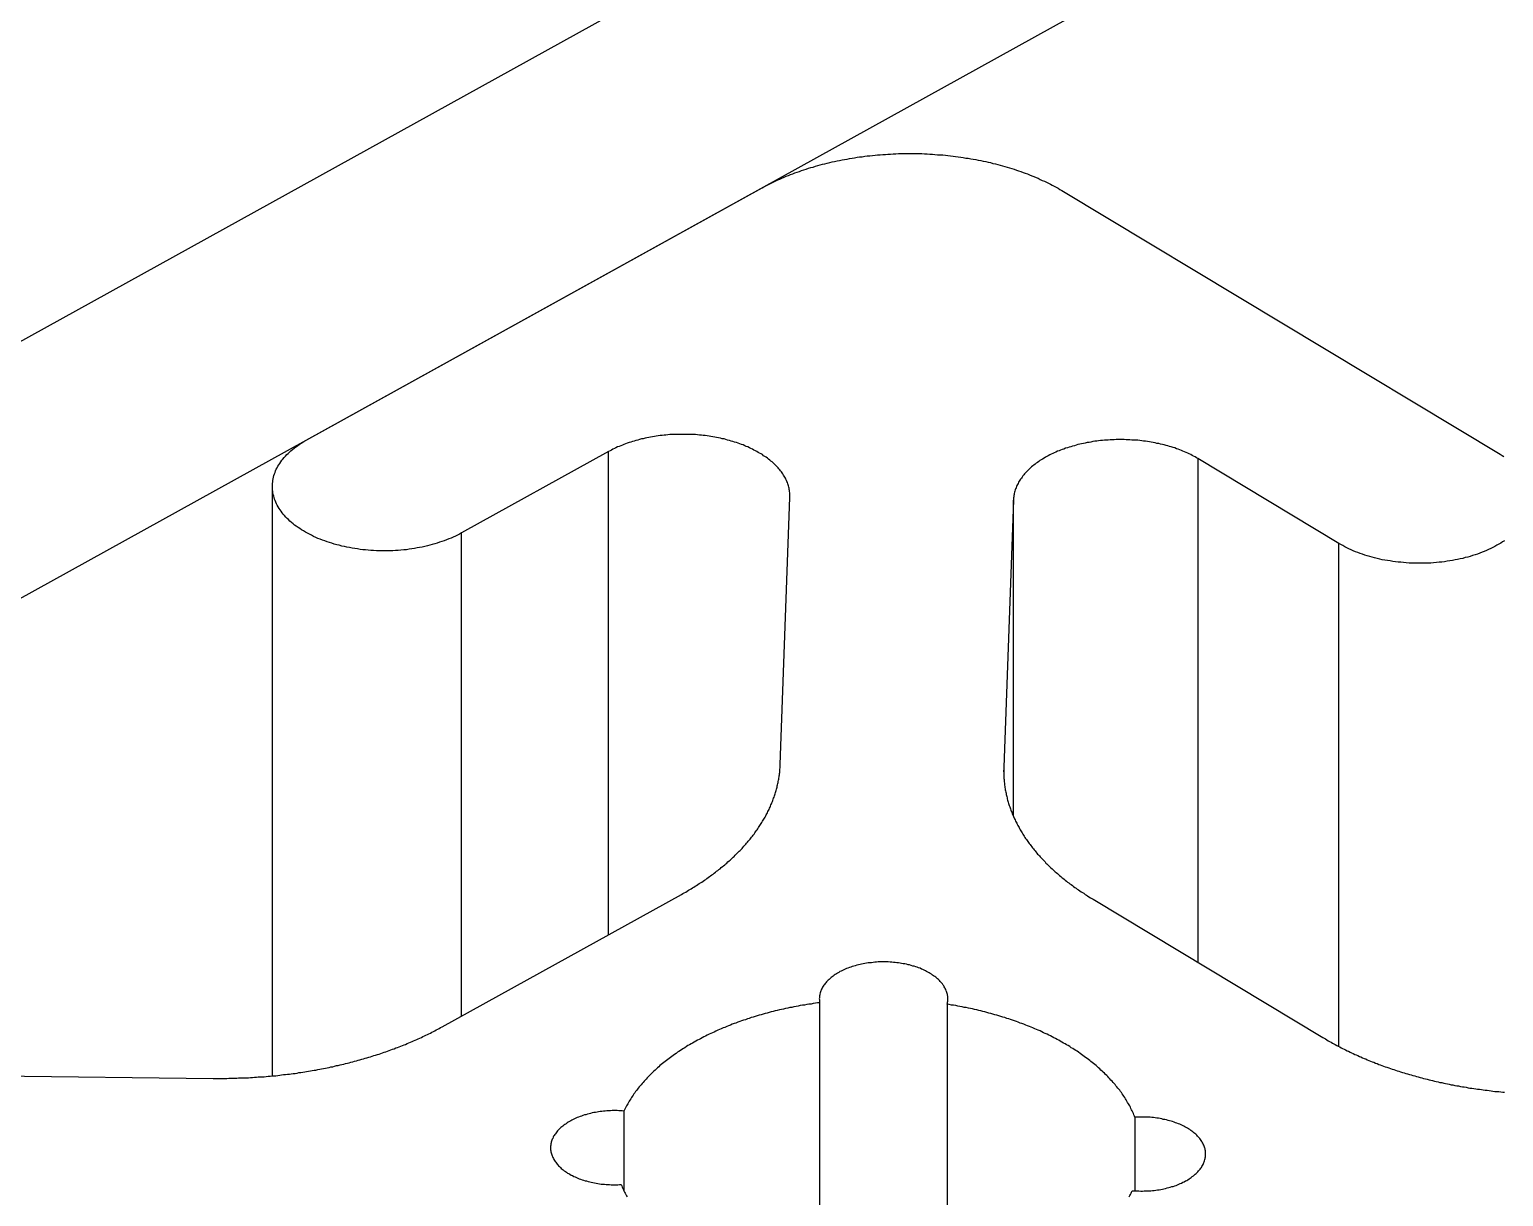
# Model space of a CAD drawing. Extents: x 2.5 to 24.6, y 0.9 to 36.2.
# Drawn here: x 7.2 to 7.774, y 26.116 to 26.57 of the extents above; entities that cross this region are included whole.
import ezdxf

# ---------------------------------------------------------------- set-up
doc = ezdxf.new("R2010")
doc.units = 0
doc.layers.get('0').update_dxf_attribs({"linetype": 'CONTINUOUS'})
doc.layers.add('RAILS', color=254, linetype='CONTINUOUS')

# ---------------------------------------------------------------- blocks, each defined once
blk = doc.blocks.new('A$C41153C96')
at = {"color": 0, "linetype": 'CONTINUOUS', "extrusion": (1e-16, 0.816497, 0.57735)}
for p, q in [((-0.08653, 19.648), (4.54983, 22.21547)), ((4.63636, 22.16339), (0, 19.59592)), ((0.48468, 19.86429), (0.66186, 19.9624)), ((0.77921, 19.96099), (0.94915, 19.8587)), ((0.60213, 19.85972), (0.5449, 19.82804)), ((0.60213, 19.6716), (0.60213, 19.85972)), ((0.88636, 19.82393), (0.83147, 19.85696)), ((0.83147, 19.85696), (0.83147, 19.66083)), ((0.47129, 19.61661), (0.47129, 19.84616)), ((0.66894, 19.73789), (0.6727, 19.84184)), ((0.75967, 19.8408), (0.75592, 19.73684)), ((0.75967, 19.71772), (0.75967, 19.8408)), ((0.5449, 19.63991), (0.5449, 19.82804)), ((0.88636, 19.62805), (0.88636, 19.82393)), ((0.75592, 19.73684), (0.75592, 19.73383)), ((0.53733, 19.63571), (0.6305, 19.68731)), ((0.79068, 19.68538), (0.88005, 19.63159)), ((0.68428, 19.64512), (0.68428, 19.52007)), ((0.7339, 19.64452), (0.7339, 19.5303)), ((0.26814, 19.61781), (0.4482, 19.61565)), ((0.60811, 19.60293), (0.60811, 19.57189)), ((0.80696, 19.60054), (0.80696, 19.57182))]:
    blk.add_line(p, q, dxfattribs=at)
at = {"color": 0, "linetype": 'CONTINUOUS'}
for points in [[(0.66185, 19.9624, 0), (0.6626, 19.9628, 0), (0.66334, 19.9632, 0), (0.6641, 19.9636, 0), (0.66486, 19.964, 0), (0.66564, 19.9644, 0), (0.66642, 19.9647, 0), (0.66721, 19.9651, 0), (0.668, 19.9655, 0), (0.66881, 19.9658, 0), (0.66962, 19.9662, 0), (0.67044, 19.9665, 0), (0.67127, 19.9669, 0), (0.6721, 19.9672, 0), (0.67294, 19.9676, 0), (0.67379, 19.9679, 0), (0.67465, 19.9682, 0), (0.67551, 19.9685, 0), (0.67637, 19.9688, 0), (0.67725, 19.9691, 0), (0.67813, 19.9694, 0), (0.67902, 19.9697, 0), (0.67991, 19.97, 0), (0.68081, 19.9703, 0), (0.68172, 19.9705, 0), (0.68263, 19.9708, 0), (0.68354, 19.9711, 0), (0.68447, 19.9713, 0), (0.68539, 19.9716, 0), (0.68633, 19.9718, 0), (0.68726, 19.972, 0), (0.6882, 19.9722, 0), (0.68915, 19.9725, 0), (0.6901, 19.9727, 0), (0.69106, 19.9729, 0), (0.69202, 19.9731, 0), (0.69298, 19.9733, 0), (0.69395, 19.9734, 0), (0.69492, 19.9736, 0), (0.6959, 19.9738, 0), (0.69688, 19.974, 0), (0.69786, 19.9741, 0), (0.69884, 19.9743, 0), (0.69983, 19.9744, 0), (0.70082, 19.9745, 0), (0.70182, 19.9747, 0), (0.70281, 19.9748, 0), (0.70381, 19.9749, 0), (0.70482, 19.975, 0), (0.70582, 19.9751, 0), (0.70683, 19.9752, 0), (0.70783, 19.9753, 0), (0.70884, 19.9754, 0), (0.70986, 19.9754, 0), (0.71087, 19.9755, 0), (0.71188, 19.9755, 0), (0.7129, 19.9756, 0), (0.71391, 19.9756, 0), (0.71493, 19.9757, 0), (0.71595, 19.9757, 0), (0.71696, 19.9757, 0), (0.71798, 19.9757, 0), (0.719, 19.9757, 0), (0.72002, 19.9757, 0), (0.72104, 19.9757, 0), (0.72206, 19.9757, 0), (0.72308, 19.9757, 0), (0.72409, 19.9757, 0), (0.72511, 19.9756, 0), (0.72612, 19.9756, 0), (0.72714, 19.9755, 0), (0.72815, 19.9755, 0), (0.72916, 19.9754, 0), (0.73018, 19.9753, 0), (0.73118, 19.9752, 0), (0.73219, 19.9752, 0), (0.7332, 19.9751, 0), (0.7342, 19.975, 0), (0.7352, 19.9749, 0), (0.7362, 19.9747, 0), (0.7372, 19.9746, 0), (0.73819, 19.9745, 0), (0.73918, 19.9743, 0), (0.74017, 19.9742, 0), (0.74115, 19.974, 0), (0.74213, 19.9739, 0), (0.74311, 19.9737, 0), (0.74408, 19.9736, 0), (0.74505, 19.9734, 0), (0.74602, 19.9732, 0), (0.74698, 19.973, 0), (0.74794, 19.9728, 0), (0.74889, 19.9726, 0), (0.74984, 19.9724, 0), (0.75079, 19.9722, 0), (0.75173, 19.9719, 0), (0.75266, 19.9717, 0), (0.75359, 19.9715, 0), (0.75452, 19.9712, 0), (0.75544, 19.971, 0), (0.75635, 19.9707, 0), (0.75726, 19.9704, 0), (0.75816, 19.9702, 0), (0.75906, 19.9699, 0), (0.75995, 19.9696, 0), (0.76084, 19.9693, 0), (0.76172, 19.969, 0), (0.76259, 19.9687, 0), (0.76345, 19.9684, 0), (0.76431, 19.9681, 0), (0.76517, 19.9678, 0), (0.76601, 19.9674, 0), (0.76685, 19.9671, 0), (0.76768, 19.9668, 0), (0.7685, 19.9664, 0), (0.76932, 19.9661, 0), (0.77013, 19.9657, 0), (0.77093, 19.9653, 0), (0.77173, 19.965, 0), (0.77251, 19.9646, 0), (0.77329, 19.9642, 0), (0.77406, 19.9638, 0), (0.77482, 19.9634, 0), (0.77557, 19.963, 0), (0.77632, 19.9626, 0), (0.77705, 19.9622, 0), (0.77778, 19.9618, 0), (0.7785, 19.9614, 0), (0.77921, 19.961, 0)], [(0.5449, 19.828, 0), (0.54412, 19.8276, 0), (0.54333, 19.8272, 0), (0.54251, 19.8268, 0), (0.54168, 19.8264, 0), (0.54083, 19.826, 0), (0.53997, 19.8257, 0), (0.53909, 19.8253, 0), (0.5382, 19.825, 0), (0.53729, 19.8247, 0), (0.53637, 19.8244, 0), (0.53544, 19.8241, 0), (0.53449, 19.8238, 0), (0.53353, 19.8235, 0), (0.53257, 19.8232, 0), (0.53159, 19.823, 0), (0.5306, 19.8228, 0), (0.5296, 19.8225, 0), (0.52859, 19.8223, 0), (0.52757, 19.8222, 0), (0.52655, 19.822, 0), (0.52552, 19.8218, 0), (0.52448, 19.8217, 0), (0.52344, 19.8215, 0), (0.52239, 19.8214, 0), (0.52133, 19.8213, 0), (0.52028, 19.8212, 0), (0.51921, 19.8212, 0), (0.51815, 19.8211, 0), (0.51709, 19.8211, 0), (0.51602, 19.8211, 0), (0.51495, 19.821, 0), (0.51389, 19.8211, 0), (0.51282, 19.8211, 0), (0.51175, 19.8211, 0), (0.51069, 19.8212, 0), (0.50963, 19.8212, 0), (0.50857, 19.8213, 0), (0.50751, 19.8214, 0), (0.50646, 19.8215, 0), (0.50542, 19.8216, 0), (0.50438, 19.8218, 0), (0.50334, 19.8219, 0), (0.50232, 19.8221, 0), (0.5013, 19.8223, 0), (0.50029, 19.8225, 0), (0.49929, 19.8227, 0), (0.49829, 19.8229, 0), (0.49731, 19.8232, 0), (0.49634, 19.8234, 0), (0.49538, 19.8237, 0), (0.49443, 19.824, 0), (0.49349, 19.8243, 0), (0.49257, 19.8246, 0), (0.49166, 19.8249, 0), (0.49076, 19.8252, 0), (0.48988, 19.8256, 0), (0.48901, 19.8259, 0), (0.48816, 19.8263, 0), (0.48732, 19.8267, 0), (0.4865, 19.8271, 0), (0.4857, 19.8275, 0), (0.48491, 19.8279, 0), (0.48415, 19.8283, 0), (0.4834, 19.8288, 0), (0.48267, 19.8292, 0), (0.48196, 19.8297, 0), (0.48127, 19.8302, 0), (0.4806, 19.8306, 0), (0.47995, 19.8311, 0), (0.47932, 19.8316, 0), (0.47871, 19.8321, 0), (0.47813, 19.8326, 0), (0.47756, 19.8332, 0), (0.47702, 19.8337, 0), (0.4765, 19.8342, 0), (0.47601, 19.8348, 0), (0.47554, 19.8353, 0), (0.47509, 19.8359, 0), (0.47466, 19.8365, 0), (0.47426, 19.837, 0), (0.47389, 19.8376, 0), (0.47354, 19.8382, 0), (0.47321, 19.8388, 0), (0.47291, 19.8394, 0), (0.47263, 19.84, 0), (0.47238, 19.8406, 0), (0.47216, 19.8412, 0), (0.47196, 19.8418, 0), (0.47179, 19.8424, 0), (0.47164, 19.843, 0), (0.47152, 19.8436, 0), (0.47142, 19.8442, 0), (0.47135, 19.8448, 0), (0.47131, 19.8455, 0), (0.47129, 19.8461, 0), (0.4713, 19.8467, 0), (0.47134, 19.8473, 0), (0.4714, 19.8479, 0), (0.47148, 19.8485, 0), (0.4716, 19.8491, 0), (0.47174, 19.8498, 0), (0.47191, 19.8504, 0), (0.4721, 19.851, 0), (0.47231, 19.8516, 0), (0.47256, 19.8522, 0), (0.47282, 19.8528, 0), (0.47312, 19.8534, 0), (0.47344, 19.854, 0), (0.47378, 19.8545, 0), (0.47415, 19.8551, 0), (0.47454, 19.8557, 0), (0.47496, 19.8563, 0), (0.4754, 19.8568, 0), (0.47586, 19.8574, 0), (0.47635, 19.8579, 0), (0.47686, 19.8585, 0), (0.4774, 19.859, 0), (0.47795, 19.8595, 0), (0.47853, 19.86, 0), (0.47913, 19.8605, 0), (0.47976, 19.861, 0), (0.4804, 19.8615, 0), (0.48106, 19.862, 0), (0.48175, 19.8625, 0), (0.48245, 19.863, 0), (0.48318, 19.8634, 0), (0.48392, 19.8639, 0), (0.48468, 19.8643, 0)], [(0.6727, 19.8418, 0), (0.67271, 19.8423, 0), (0.6727, 19.8427, 0), (0.67268, 19.8432, 0), (0.67265, 19.8436, 0), (0.6726, 19.8441, 0), (0.67254, 19.8445, 0), (0.67246, 19.8449, 0), (0.67237, 19.8454, 0), (0.67227, 19.8458, 0), (0.67215, 19.8463, 0), (0.67202, 19.8467, 0), (0.67188, 19.8471, 0), (0.67172, 19.8476, 0), (0.67154, 19.848, 0), (0.67136, 19.8484, 0), (0.67115, 19.8489, 0), (0.67094, 19.8493, 0), (0.67071, 19.8497, 0), (0.67047, 19.8501, 0), (0.67022, 19.8505, 0), (0.66995, 19.851, 0), (0.66967, 19.8514, 0), (0.66937, 19.8518, 0), (0.66907, 19.8522, 0), (0.66875, 19.8526, 0), (0.66841, 19.853, 0), (0.66807, 19.8534, 0), (0.66771, 19.8538, 0), (0.66734, 19.8542, 0), (0.66696, 19.8545, 0), (0.66656, 19.8549, 0), (0.66615, 19.8553, 0), (0.66573, 19.8557, 0), (0.6653, 19.856, 0), (0.66486, 19.8564, 0), (0.66441, 19.8568, 0), (0.66394, 19.8571, 0), (0.66346, 19.8575, 0), (0.66298, 19.8578, 0), (0.66248, 19.8581, 0), (0.66197, 19.8585, 0), (0.66145, 19.8588, 0), (0.66092, 19.8591, 0), (0.66038, 19.8594, 0), (0.65983, 19.8597, 0), (0.65927, 19.86, 0), (0.6587, 19.8603, 0), (0.65812, 19.8606, 0), (0.65754, 19.8609, 0), (0.65694, 19.8612, 0), (0.65633, 19.8615, 0), (0.65572, 19.8617, 0), (0.6551, 19.862, 0), (0.65447, 19.8623, 0), (0.65383, 19.8625, 0), (0.65318, 19.8627, 0), (0.65253, 19.863, 0), (0.65187, 19.8632, 0), (0.6512, 19.8634, 0), (0.65052, 19.8636, 0), (0.64984, 19.8638, 0), (0.64915, 19.864, 0), (0.64846, 19.8642, 0), (0.64776, 19.8644, 0), (0.64705, 19.8646, 0), (0.64634, 19.8647, 0), (0.64563, 19.8649, 0), (0.6449, 19.865, 0), (0.64418, 19.8652, 0), (0.64345, 19.8653, 0), (0.64271, 19.8655, 0), (0.64197, 19.8656, 0), (0.64123, 19.8657, 0), (0.64048, 19.8658, 0), (0.63974, 19.8659, 0), (0.63898, 19.866, 0), (0.63823, 19.8661, 0), (0.63747, 19.8661, 0), (0.63671, 19.8662, 0), (0.63595, 19.8663, 0), (0.63519, 19.8663, 0), (0.63442, 19.8663, 0), (0.63366, 19.8664, 0), (0.63289, 19.8664, 0), (0.63212, 19.8664, 0), (0.63135, 19.8664, 0), (0.63059, 19.8664, 0), (0.62982, 19.8664, 0), (0.62905, 19.8664, 0), (0.62829, 19.8664, 0), (0.62752, 19.8663, 0), (0.62676, 19.8663, 0), (0.62599, 19.8663, 0), (0.62523, 19.8662, 0), (0.62447, 19.8661, 0), (0.62372, 19.8661, 0), (0.62296, 19.866, 0), (0.62221, 19.8659, 0), (0.62146, 19.8658, 0), (0.62071, 19.8657, 0), (0.61997, 19.8656, 0), (0.61923, 19.8654, 0), (0.6185, 19.8653, 0), (0.61777, 19.8652, 0), (0.61704, 19.865, 0), (0.61632, 19.8649, 0), (0.6156, 19.8647, 0), (0.61489, 19.8646, 0), (0.61419, 19.8644, 0), (0.61349, 19.8642, 0), (0.61279, 19.864, 0), (0.61211, 19.8638, 0), (0.61143, 19.8636, 0), (0.61075, 19.8634, 0), (0.61008, 19.8632, 0), (0.60942, 19.863, 0), (0.60877, 19.8627, 0), (0.60812, 19.8625, 0), (0.60749, 19.8622, 0), (0.60686, 19.862, 0), (0.60623, 19.8617, 0), (0.60562, 19.8615, 0), (0.60501, 19.8612, 0), (0.60442, 19.8609, 0), (0.60383, 19.8606, 0), (0.60325, 19.8603, 0), (0.60269, 19.86, 0), (0.60213, 19.8597, 0)], [(0.83147, 19.857, 0), (0.83094, 19.8573, 0), (0.83039, 19.8576, 0), (0.82983, 19.8579, 0), (0.82927, 19.8582, 0), (0.82869, 19.8585, 0), (0.82811, 19.8588, 0), (0.82752, 19.8591, 0), (0.82691, 19.8593, 0), (0.8263, 19.8596, 0), (0.82568, 19.8599, 0), (0.82505, 19.8601, 0), (0.82442, 19.8604, 0), (0.82377, 19.8606, 0), (0.82312, 19.8608, 0), (0.82246, 19.8611, 0), (0.8218, 19.8613, 0), (0.82112, 19.8615, 0), (0.82044, 19.8617, 0), (0.81976, 19.8619, 0), (0.81907, 19.8621, 0), (0.81837, 19.8623, 0), (0.81766, 19.8625, 0), (0.81695, 19.8626, 0), (0.81624, 19.8628, 0), (0.81552, 19.8629, 0), (0.8148, 19.8631, 0), (0.81407, 19.8632, 0), (0.81333, 19.8634, 0), (0.8126, 19.8635, 0), (0.81185, 19.8636, 0), (0.81111, 19.8637, 0), (0.81036, 19.8638, 0), (0.80961, 19.8639, 0), (0.80886, 19.864, 0), (0.8081, 19.8641, 0), (0.80734, 19.8641, 0), (0.80658, 19.8642, 0), (0.80582, 19.8642, 0), (0.80505, 19.8643, 0), (0.80429, 19.8643, 0), (0.80352, 19.8643, 0), (0.80275, 19.8644, 0), (0.80199, 19.8644, 0), (0.80122, 19.8644, 0), (0.80045, 19.8644, 0), (0.79968, 19.8644, 0), (0.79892, 19.8643, 0), (0.79815, 19.8643, 0), (0.79739, 19.8643, 0), (0.79662, 19.8642, 0), (0.79586, 19.8642, 0), (0.7951, 19.8641, 0), (0.79434, 19.864, 0), (0.79359, 19.864, 0), (0.79283, 19.8639, 0), (0.79209, 19.8638, 0), (0.79134, 19.8637, 0), (0.79059, 19.8636, 0), (0.78985, 19.8634, 0), (0.78912, 19.8633, 0), (0.78839, 19.8632, 0), (0.78766, 19.863, 0), (0.78694, 19.8629, 0), (0.78622, 19.8627, 0), (0.78551, 19.8626, 0), (0.7848, 19.8624, 0), (0.7841, 19.8622, 0), (0.7834, 19.862, 0), (0.78271, 19.8618, 0), (0.78203, 19.8616, 0), (0.78135, 19.8614, 0), (0.78068, 19.8612, 0), (0.78002, 19.861, 0), (0.77936, 19.8607, 0), (0.77871, 19.8605, 0), (0.77807, 19.8603, 0), (0.77744, 19.86, 0), (0.77682, 19.8598, 0), (0.7762, 19.8595, 0), (0.77559, 19.8592, 0), (0.77499, 19.8589, 0), (0.7744, 19.8587, 0), (0.77382, 19.8584, 0), (0.77325, 19.8581, 0), (0.77269, 19.8578, 0), (0.77214, 19.8575, 0), (0.77159, 19.8572, 0), (0.77106, 19.8568, 0), (0.77054, 19.8565, 0), (0.77003, 19.8562, 0), (0.76953, 19.8558, 0), (0.76903, 19.8555, 0), (0.76855, 19.8552, 0), (0.76809, 19.8548, 0), (0.76763, 19.8544, 0), (0.76718, 19.8541, 0), (0.76675, 19.8537, 0), (0.76633, 19.8534, 0), (0.76592, 19.853, 0), (0.76552, 19.8526, 0), (0.76513, 19.8522, 0), (0.76476, 19.8518, 0), (0.7644, 19.8514, 0), (0.76405, 19.851, 0), (0.76371, 19.8506, 0), (0.76339, 19.8502, 0), (0.76308, 19.8498, 0), (0.76278, 19.8494, 0), (0.7625, 19.849, 0), (0.76222, 19.8486, 0), (0.76197, 19.8482, 0), (0.76172, 19.8478, 0), (0.76149, 19.8473, 0), (0.76127, 19.8469, 0), (0.76107, 19.8465, 0), (0.76088, 19.8461, 0), (0.7607, 19.8456, 0), (0.76054, 19.8452, 0), (0.76039, 19.8448, 0), (0.76025, 19.8443, 0), (0.76013, 19.8439, 0), (0.76002, 19.8434, 0), (0.75993, 19.843, 0), (0.75985, 19.8426, 0), (0.75979, 19.8421, 0), (0.75973, 19.8417, 0), (0.7597, 19.8412, 0), (0.75967, 19.8408, 0)], [(0.94915, 19.8587, 0), (0.94988, 19.8582, 0), (0.95059, 19.8578, 0)], [(0.9508, 19.825, 0), (0.95009, 19.8245, 0), (0.94937, 19.8241, 0), (0.94863, 19.8236, 0), (0.94787, 19.8232, 0), (0.94709, 19.8228, 0), (0.94629, 19.8224, 0), (0.94547, 19.822, 0), (0.94464, 19.8216, 0), (0.9438, 19.8212, 0), (0.94293, 19.8208, 0), (0.94206, 19.8205, 0), (0.94116, 19.8201, 0), (0.94026, 19.8198, 0), (0.93934, 19.8195, 0), (0.9384, 19.8192, 0), (0.93746, 19.8189, 0), (0.9365, 19.8186, 0), (0.93553, 19.8184, 0), (0.93455, 19.8181, 0), (0.93356, 19.8179, 0), (0.93256, 19.8177, 0), (0.93155, 19.8175, 0), (0.93054, 19.8173, 0), (0.92951, 19.8171, 0), (0.92848, 19.817, 0), (0.92744, 19.8168, 0), (0.9264, 19.8167, 0), (0.92535, 19.8166, 0), (0.9243, 19.8165, 0), (0.92324, 19.8164, 0), (0.92218, 19.8163, 0), (0.92112, 19.8163, 0), (0.92005, 19.8162, 0), (0.91898, 19.8162, 0), (0.91792, 19.8162, 0), (0.91685, 19.8162, 0), (0.91578, 19.8162, 0), (0.91471, 19.8163, 0), (0.91365, 19.8163, 0), (0.91259, 19.8164, 0), (0.91153, 19.8165, 0), (0.91048, 19.8166, 0), (0.90943, 19.8167, 0), (0.90838, 19.8168, 0), (0.90734, 19.8169, 0), (0.90631, 19.8171, 0), (0.90528, 19.8173, 0), (0.90426, 19.8174, 0), (0.90325, 19.8176, 0), (0.90225, 19.8178, 0), (0.90126, 19.8181, 0), (0.90027, 19.8183, 0), (0.8993, 19.8186, 0), (0.89834, 19.8188, 0), (0.89739, 19.8191, 0), (0.89645, 19.8194, 0), (0.89553, 19.8197, 0), (0.89462, 19.82, 0), (0.89372, 19.8204, 0), (0.89284, 19.8207, 0), (0.89197, 19.8211, 0), (0.89112, 19.8215, 0), (0.89028, 19.8218, 0), (0.88946, 19.8222, 0), (0.88866, 19.8226, 0), (0.88788, 19.8231, 0), (0.88711, 19.8235, 0), (0.88636, 19.8239, 0)], [(0.6305, 19.6873, 0), (0.63105, 19.6876, 0), (0.6316, 19.6879, 0), (0.63214, 19.6882, 0), (0.63269, 19.6886, 0), (0.63323, 19.6889, 0), (0.63376, 19.6892, 0), (0.63429, 19.6895, 0), (0.63482, 19.6898, 0), (0.63535, 19.6901, 0), (0.63587, 19.6905, 0), (0.63639, 19.6908, 0), (0.6369, 19.6911, 0), (0.63741, 19.6915, 0), (0.63792, 19.6918, 0), (0.63842, 19.6921, 0), (0.63892, 19.6925, 0), (0.63942, 19.6928, 0), (0.63992, 19.6931, 0), (0.6404, 19.6935, 0), (0.64089, 19.6938, 0), (0.64137, 19.6942, 0), (0.64185, 19.6945, 0), (0.64233, 19.6949, 0), (0.6428, 19.6952, 0), (0.64327, 19.6956, 0), (0.64373, 19.6959, 0), (0.64419, 19.6963, 0), (0.64465, 19.6966, 0), (0.6451, 19.697, 0), (0.64555, 19.6973, 0), (0.64599, 19.6977, 0), (0.64643, 19.6981, 0), (0.64687, 19.6984, 0), (0.64731, 19.6988, 0), (0.64774, 19.6992, 0), (0.64816, 19.6995, 0), (0.64858, 19.6999, 0), (0.649, 19.7003, 0), (0.64941, 19.7006, 0), (0.64982, 19.701, 0), (0.65023, 19.7014, 0), (0.65063, 19.7018, 0), (0.65103, 19.7021, 0), (0.65143, 19.7025, 0), (0.65182, 19.7029, 0), (0.6522, 19.7033, 0), (0.65258, 19.7037, 0), (0.65296, 19.7041, 0), (0.65333, 19.7044, 0), (0.6537, 19.7048, 0), (0.65407, 19.7052, 0), (0.65443, 19.7056, 0), (0.65479, 19.706, 0), (0.65514, 19.7064, 0), (0.65549, 19.7068, 0), (0.65583, 19.7072, 0), (0.65617, 19.7076, 0), (0.65651, 19.708, 0), (0.65684, 19.7084, 0), (0.65717, 19.7088, 0), (0.65749, 19.7092, 0), (0.65781, 19.7096, 0), (0.65812, 19.71, 0), (0.65843, 19.7104, 0), (0.65874, 19.7108, 0), (0.65904, 19.7112, 0), (0.65934, 19.7116, 0), (0.65963, 19.712, 0), (0.65992, 19.7124, 0), (0.66021, 19.7128, 0), (0.66049, 19.7133, 0), (0.66076, 19.7137, 0), (0.66103, 19.7141, 0), (0.6613, 19.7145, 0), (0.66156, 19.7149, 0), (0.66182, 19.7153, 0), (0.66207, 19.7158, 0), (0.66232, 19.7162, 0), (0.66257, 19.7166, 0), (0.66281, 19.717, 0), (0.66304, 19.7174, 0), (0.66327, 19.7179, 0), (0.6635, 19.7183, 0), (0.66372, 19.7187, 0), (0.66394, 19.7191, 0), (0.66415, 19.7195, 0), (0.66436, 19.72, 0), (0.66457, 19.7204, 0), (0.66477, 19.7208, 0), (0.66496, 19.7213, 0), (0.66515, 19.7217, 0), (0.66534, 19.7221, 0), (0.66552, 19.7225, 0), (0.6657, 19.723, 0), (0.66587, 19.7234, 0), (0.66604, 19.7238, 0), (0.6662, 19.7243, 0), (0.66636, 19.7247, 0), (0.66651, 19.7251, 0), (0.66666, 19.7256, 0), (0.6668, 19.726, 0), (0.66694, 19.7264, 0), (0.66708, 19.7269, 0), (0.66721, 19.7273, 0), (0.66734, 19.7278, 0), (0.66746, 19.7282, 0), (0.66757, 19.7286, 0), (0.66769, 19.7291, 0), (0.66779, 19.7295, 0), (0.6679, 19.7299, 0), (0.66799, 19.7304, 0), (0.66809, 19.7308, 0), (0.66818, 19.7313, 0), (0.66826, 19.7317, 0), (0.66834, 19.7321, 0), (0.66841, 19.7326, 0), (0.66848, 19.733, 0), (0.66855, 19.7335, 0), (0.66861, 19.7339, 0), (0.66867, 19.7344, 0), (0.66872, 19.7348, 0), (0.66876, 19.7352, 0), (0.66881, 19.7357, 0), (0.66884, 19.7361, 0), (0.66887, 19.7366, 0), (0.6689, 19.737, 0), (0.66893, 19.7374, 0), (0.66895, 19.7379, 0)], [(0.75592, 19.7368, 0), (0.75591, 19.7364, 0), (0.7559, 19.736, 0), (0.75589, 19.7355, 0), (0.75589, 19.7351, 0), (0.7559, 19.7346, 0), (0.75591, 19.7342, 0), (0.75592, 19.7337, 0), (0.75594, 19.7333, 0), (0.75597, 19.7329, 0), (0.75599, 19.7324, 0), (0.75603, 19.732, 0), (0.75607, 19.7315, 0), (0.75611, 19.7311, 0), (0.75616, 19.7306, 0), (0.75621, 19.7302, 0), (0.75627, 19.7298, 0), (0.75633, 19.7293, 0), (0.75639, 19.7289, 0), (0.75647, 19.7284, 0), (0.75654, 19.728, 0), (0.75662, 19.7276, 0), (0.75671, 19.7271, 0), (0.7568, 19.7267, 0), (0.75689, 19.7262, 0), (0.75699, 19.7258, 0), (0.75709, 19.7254, 0), (0.7572, 19.7249, 0), (0.75731, 19.7245, 0), (0.75743, 19.724, 0), (0.75755, 19.7236, 0), (0.75768, 19.7232, 0), (0.75781, 19.7227, 0), (0.75795, 19.7223, 0), (0.75809, 19.7219, 0), (0.75823, 19.7214, 0), (0.75838, 19.721, 0), (0.75854, 19.7206, 0), (0.7587, 19.7201, 0), (0.75886, 19.7197, 0), (0.75903, 19.7193, 0), (0.75921, 19.7188, 0), (0.75938, 19.7184, 0), (0.75957, 19.718, 0), (0.75975, 19.7175, 0), (0.75994, 19.7171, 0), (0.76014, 19.7167, 0), (0.76034, 19.7163, 0), (0.76055, 19.7158, 0), (0.76075, 19.7154, 0), (0.76097, 19.715, 0), (0.76119, 19.7146, 0), (0.76141, 19.7141, 0), (0.76164, 19.7137, 0), (0.76187, 19.7133, 0), (0.76211, 19.7129, 0), (0.76235, 19.7124, 0), (0.76259, 19.712, 0), (0.76284, 19.7116, 0), (0.7631, 19.7112, 0), (0.76336, 19.7108, 0), (0.76362, 19.7104, 0), (0.76389, 19.7099, 0), (0.76416, 19.7095, 0), (0.76444, 19.7091, 0), (0.76472, 19.7087, 0), (0.765, 19.7083, 0), (0.76529, 19.7079, 0), (0.76558, 19.7075, 0), (0.76588, 19.7071, 0), (0.76619, 19.7067, 0), (0.76649, 19.7063, 0), (0.7668, 19.7058, 0), (0.76712, 19.7054, 0), (0.76744, 19.705, 0), (0.76776, 19.7046, 0), (0.76809, 19.7042, 0), (0.76843, 19.7038, 0), (0.76876, 19.7034, 0), (0.7691, 19.703, 0), (0.76945, 19.7027, 0), (0.7698, 19.7023, 0), (0.77015, 19.7019, 0), (0.77051, 19.7015, 0), (0.77087, 19.7011, 0), (0.77124, 19.7007, 0), (0.77161, 19.7003, 0), (0.77198, 19.6999, 0), (0.77236, 19.6995, 0), (0.77274, 19.6992, 0), (0.77313, 19.6988, 0), (0.77352, 19.6984, 0), (0.77392, 19.698, 0), (0.77431, 19.6976, 0), (0.77472, 19.6973, 0), (0.77512, 19.6969, 0), (0.77553, 19.6965, 0), (0.77595, 19.6961, 0), (0.77637, 19.6958, 0), (0.77679, 19.6954, 0), (0.77722, 19.695, 0), (0.77765, 19.6947, 0), (0.77808, 19.6943, 0), (0.77852, 19.6939, 0), (0.77896, 19.6936, 0), (0.77941, 19.6932, 0), (0.77986, 19.6928, 0), (0.78031, 19.6925, 0), (0.78077, 19.6921, 0), (0.78123, 19.6918, 0), (0.78169, 19.6914, 0), (0.78216, 19.6911, 0), (0.78263, 19.6907, 0), (0.78311, 19.6904, 0), (0.78359, 19.69, 0), (0.78407, 19.6897, 0), (0.78456, 19.6893, 0), (0.78505, 19.689, 0), (0.78555, 19.6887, 0), (0.78604, 19.6883, 0), (0.78654, 19.688, 0), (0.78705, 19.6877, 0), (0.78756, 19.6873, 0), (0.78807, 19.687, 0), (0.78858, 19.6867, 0), (0.7891, 19.6863, 0), (0.78963, 19.686, 0), (0.79015, 19.6857, 0), (0.79068, 19.6854, 0)], [(0.7339, 19.6445, 0), (0.73398, 19.6449, 0), (0.73405, 19.6453, 0), (0.7341, 19.6457, 0), (0.73414, 19.646, 0), (0.73415, 19.6464, 0), (0.73415, 19.6468, 0), (0.73413, 19.6472, 0), (0.7341, 19.6476, 0), (0.73404, 19.6479, 0), (0.73397, 19.6483, 0), (0.73388, 19.6487, 0), (0.73377, 19.6491, 0), (0.73365, 19.6495, 0), (0.73351, 19.6498, 0), (0.73335, 19.6502, 0), (0.73318, 19.6506, 0), (0.73299, 19.6509, 0), (0.73278, 19.6513, 0), (0.73255, 19.6517, 0), (0.73232, 19.652, 0), (0.73206, 19.6524, 0), (0.73179, 19.6527, 0), (0.7315, 19.6531, 0), (0.73119, 19.6534, 0), (0.73087, 19.6537, 0), (0.73054, 19.6541, 0), (0.73019, 19.6544, 0), (0.72982, 19.6547, 0), (0.72944, 19.655, 0), (0.72905, 19.6553, 0), (0.72864, 19.6556, 0), (0.72822, 19.6559, 0), (0.72779, 19.6562, 0), (0.72734, 19.6565, 0), (0.72688, 19.6568, 0), (0.7264, 19.657, 0), (0.72592, 19.6573, 0), (0.72542, 19.6575, 0), (0.72492, 19.6578, 0), (0.7244, 19.658, 0), (0.72387, 19.6582, 0), (0.72333, 19.6585, 0), (0.72278, 19.6587, 0), (0.72222, 19.6589, 0), (0.72165, 19.6591, 0), (0.72107, 19.6593, 0), (0.72049, 19.6594, 0), (0.71989, 19.6596, 0), (0.71929, 19.6598, 0), (0.71869, 19.6599, 0), (0.71807, 19.6601, 0), (0.71745, 19.6602, 0), (0.71682, 19.6603, 0), (0.71619, 19.6604, 0), (0.71556, 19.6605, 0), (0.71491, 19.6606, 0), (0.71427, 19.6607, 0), (0.71362, 19.6608, 0), (0.71297, 19.6608, 0), (0.71231, 19.6609, 0), (0.71166, 19.6609, 0), (0.711, 19.661, 0), (0.71034, 19.661, 0), (0.70967, 19.661, 0), (0.70901, 19.661, 0), (0.70835, 19.661, 0), (0.70769, 19.661, 0), (0.70703, 19.661, 0), (0.70637, 19.6609, 0), (0.70572, 19.6609, 0), (0.70506, 19.6608, 0), (0.70441, 19.6607, 0), (0.70376, 19.6607, 0), (0.70312, 19.6606, 0), (0.70248, 19.6605, 0), (0.70185, 19.6604, 0), (0.70122, 19.6603, 0), (0.70059, 19.6601, 0), (0.69998, 19.66, 0), (0.69936, 19.6599, 0), (0.69876, 19.6597, 0), (0.69816, 19.6595, 0), (0.69757, 19.6594, 0), (0.69699, 19.6592, 0), (0.69642, 19.659, 0), (0.69585, 19.6588, 0), (0.69529, 19.6586, 0), (0.69475, 19.6584, 0), (0.69421, 19.6582, 0), (0.69369, 19.6579, 0), (0.69317, 19.6577, 0), (0.69267, 19.6574, 0), (0.69218, 19.6572, 0), (0.6917, 19.6569, 0), (0.69123, 19.6566, 0), (0.69078, 19.6564, 0), (0.69034, 19.6561, 0), (0.68991, 19.6558, 0), (0.68949, 19.6555, 0), (0.68909, 19.6552, 0), (0.6887, 19.6549, 0), (0.68833, 19.6546, 0), (0.68797, 19.6542, 0), (0.68763, 19.6539, 0), (0.6873, 19.6536, 0), (0.68699, 19.6532, 0), (0.68669, 19.6529, 0), (0.68641, 19.6526, 0), (0.68614, 19.6522, 0), (0.68589, 19.6519, 0), (0.68566, 19.6515, 0), (0.68544, 19.6511, 0), (0.68524, 19.6508, 0), (0.68505, 19.6504, 0), (0.68488, 19.65, 0), (0.68473, 19.6497, 0), (0.6846, 19.6493, 0), (0.68449, 19.6489, 0), (0.68439, 19.6485, 0), (0.68431, 19.6482, 0), (0.68424, 19.6478, 0), (0.68419, 19.6474, 0), (0.68417, 19.647, 0), (0.68415, 19.6466, 0), (0.68416, 19.6463, 0), (0.68418, 19.6459, 0), (0.68422, 19.6455, 0), (0.68428, 19.6451, 0)], [(0.68428, 19.6451, 0), (0.68344, 19.645, 0), (0.6826, 19.6449, 0), (0.68176, 19.6448, 0), (0.68092, 19.6446, 0), (0.68008, 19.6445, 0), (0.67925, 19.6444, 0), (0.67841, 19.6442, 0), (0.67758, 19.6441, 0), (0.67675, 19.644, 0), (0.67593, 19.6438, 0), (0.6751, 19.6436, 0), (0.67428, 19.6435, 0), (0.67346, 19.6433, 0), (0.67264, 19.6432, 0), (0.67183, 19.643, 0), (0.67102, 19.6428, 0), (0.67021, 19.6426, 0), (0.6694, 19.6425, 0), (0.6686, 19.6423, 0), (0.66779, 19.6421, 0), (0.66699, 19.6419, 0), (0.6662, 19.6417, 0), (0.66541, 19.6415, 0), (0.66461, 19.6413, 0), (0.66383, 19.6411, 0), (0.66304, 19.6409, 0), (0.66226, 19.6407, 0), (0.66148, 19.6404, 0), (0.66071, 19.6402, 0), (0.65994, 19.64, 0), (0.65917, 19.6397, 0), (0.65841, 19.6395, 0), (0.65765, 19.6393, 0), (0.65689, 19.639, 0), (0.65614, 19.6388, 0), (0.65538, 19.6385, 0), (0.65464, 19.6383, 0), (0.6539, 19.638, 0), (0.65316, 19.6378, 0), (0.65242, 19.6375, 0), (0.65169, 19.6372, 0), (0.65096, 19.637, 0), (0.65024, 19.6367, 0), (0.64952, 19.6364, 0), (0.64881, 19.6361, 0), (0.64809, 19.6358, 0), (0.64739, 19.6355, 0), (0.64668, 19.6353, 0), (0.64599, 19.635, 0), (0.64529, 19.6347, 0), (0.6446, 19.6344, 0), (0.64392, 19.634, 0), (0.64324, 19.6337, 0), (0.64256, 19.6334, 0), (0.64189, 19.6331, 0), (0.64123, 19.6328, 0), (0.64056, 19.6325, 0), (0.63991, 19.6321, 0), (0.63925, 19.6318, 0), (0.63861, 19.6315, 0), (0.63796, 19.6311, 0), (0.63733, 19.6308, 0), (0.63669, 19.6305, 0), (0.63606, 19.6301, 0), (0.63544, 19.6298, 0), (0.63482, 19.6294, 0), (0.63421, 19.6291, 0), (0.63361, 19.6287, 0), (0.633, 19.6284, 0), (0.63241, 19.628, 0), (0.63182, 19.6276, 0), (0.63123, 19.6273, 0), (0.63065, 19.6269, 0), (0.63007, 19.6265, 0), (0.6295, 19.6261, 0), (0.62894, 19.6258, 0), (0.62838, 19.6254, 0), (0.62783, 19.625, 0), (0.62728, 19.6246, 0), (0.62674, 19.6242, 0), (0.62621, 19.6238, 0), (0.62567, 19.6234, 0), (0.62515, 19.623, 0), (0.62463, 19.6226, 0), (0.62412, 19.6222, 0), (0.62361, 19.6218, 0), (0.62311, 19.6214, 0), (0.62262, 19.621, 0), (0.62213, 19.6206, 0), (0.62165, 19.6202, 0), (0.62117, 19.6197, 0), (0.6207, 19.6193, 0), (0.62024, 19.6189, 0), (0.61978, 19.6185, 0), (0.61933, 19.6181, 0), (0.61888, 19.6176, 0), (0.61844, 19.6172, 0), (0.61801, 19.6168, 0), (0.61758, 19.6163, 0), (0.61716, 19.6159, 0), (0.61675, 19.6154, 0), (0.61634, 19.615, 0), (0.61594, 19.6146, 0), (0.61555, 19.6141, 0), (0.61516, 19.6137, 0), (0.61478, 19.6132, 0), (0.6144, 19.6128, 0), (0.61404, 19.6123, 0), (0.61367, 19.6119, 0), (0.61332, 19.6114, 0), (0.61297, 19.6109, 0), (0.61263, 19.6105, 0), (0.6123, 19.61, 0), (0.61197, 19.6096, 0), (0.61165, 19.6091, 0), (0.61133, 19.6086, 0), (0.61103, 19.6082, 0), (0.61073, 19.6077, 0), (0.61043, 19.6072, 0), (0.61015, 19.6068, 0), (0.60987, 19.6063, 0), (0.60959, 19.6058, 0), (0.60933, 19.6053, 0), (0.60907, 19.6049, 0), (0.60882, 19.6044, 0), (0.60857, 19.6039, 0), (0.60834, 19.6034, 0), (0.60811, 19.6029, 0)], [(0.80696, 19.6005, 0), (0.80677, 19.601, 0), (0.80657, 19.6015, 0), (0.80636, 19.602, 0), (0.80614, 19.6025, 0), (0.80592, 19.603, 0), (0.80568, 19.6034, 0), (0.80544, 19.6039, 0), (0.8052, 19.6044, 0), (0.80495, 19.6049, 0), (0.80469, 19.6054, 0), (0.80442, 19.6058, 0), (0.80415, 19.6063, 0), (0.80387, 19.6068, 0), (0.80358, 19.6073, 0), (0.80329, 19.6077, 0), (0.80299, 19.6082, 0), (0.80268, 19.6087, 0), (0.80236, 19.6091, 0), (0.80204, 19.6096, 0), (0.80171, 19.6101, 0), (0.80138, 19.6105, 0), (0.80104, 19.611, 0), (0.80069, 19.6114, 0), (0.80034, 19.6119, 0), (0.79997, 19.6123, 0), (0.79961, 19.6128, 0), (0.79923, 19.6133, 0), (0.79885, 19.6137, 0), (0.79846, 19.6141, 0), (0.79807, 19.6146, 0), (0.79766, 19.615, 0), (0.79726, 19.6155, 0), (0.79684, 19.6159, 0), (0.79642, 19.6164, 0), (0.796, 19.6168, 0), (0.79556, 19.6172, 0), (0.79512, 19.6177, 0), (0.79468, 19.6181, 0), (0.79423, 19.6185, 0), (0.79377, 19.6189, 0), (0.7933, 19.6194, 0), (0.79283, 19.6198, 0), (0.79236, 19.6202, 0), (0.79187, 19.6206, 0), (0.79138, 19.621, 0), (0.79089, 19.6214, 0), (0.79039, 19.6218, 0), (0.78988, 19.6222, 0), (0.78937, 19.6226, 0), (0.78885, 19.623, 0), (0.78833, 19.6234, 0), (0.78779, 19.6238, 0), (0.78726, 19.6242, 0), (0.78672, 19.6246, 0), (0.78617, 19.625, 0), (0.78561, 19.6254, 0), (0.78506, 19.6258, 0), (0.78449, 19.6262, 0), (0.78392, 19.6265, 0), (0.78335, 19.6269, 0), (0.78277, 19.6273, 0), (0.78218, 19.6276, 0), (0.78159, 19.628, 0), (0.78099, 19.6284, 0), (0.78039, 19.6287, 0), (0.77978, 19.6291, 0), (0.77917, 19.6294, 0), (0.77855, 19.6298, 0), (0.77793, 19.6301, 0), (0.7773, 19.6305, 0), (0.77667, 19.6308, 0), (0.77603, 19.6312, 0), (0.77538, 19.6315, 0), (0.77474, 19.6318, 0), (0.77409, 19.6322, 0), (0.77343, 19.6325, 0), (0.77277, 19.6328, 0), (0.7721, 19.6331, 0), (0.77143, 19.6334, 0), (0.77075, 19.6338, 0), (0.77007, 19.6341, 0), (0.76938, 19.6344, 0), (0.7687, 19.6347, 0), (0.768, 19.635, 0), (0.7673, 19.6353, 0), (0.7666, 19.6356, 0), (0.76589, 19.6359, 0), (0.76518, 19.6361, 0), (0.76447, 19.6364, 0), (0.76375, 19.6367, 0), (0.76302, 19.637, 0), (0.7623, 19.6372, 0), (0.76156, 19.6375, 0), (0.76083, 19.6378, 0), (0.76009, 19.638, 0), (0.75935, 19.6383, 0), (0.7586, 19.6386, 0), (0.75785, 19.6388, 0), (0.75709, 19.639, 0), (0.75634, 19.6393, 0), (0.75558, 19.6395, 0), (0.75481, 19.6398, 0), (0.75404, 19.64, 0), (0.75327, 19.6402, 0), (0.7525, 19.6404, 0), (0.75172, 19.6407, 0), (0.75094, 19.6409, 0), (0.75016, 19.6411, 0), (0.74937, 19.6413, 0), (0.74858, 19.6415, 0), (0.74778, 19.6417, 0), (0.74699, 19.6419, 0), (0.74619, 19.6421, 0), (0.74539, 19.6423, 0), (0.74458, 19.6425, 0), (0.74377, 19.6427, 0), (0.74296, 19.6428, 0), (0.74215, 19.643, 0), (0.74134, 19.6432, 0), (0.74052, 19.6433, 0), (0.7397, 19.6435, 0), (0.73888, 19.6437, 0), (0.73805, 19.6438, 0), (0.73723, 19.644, 0), (0.7364, 19.6441, 0), (0.73557, 19.6442, 0), (0.73473, 19.6444, 0), (0.7339, 19.6445, 0)], [(0.4482, 19.6156, 0), (0.44896, 19.6156, 0), (0.44973, 19.6156, 0), (0.4505, 19.6156, 0), (0.45126, 19.6156, 0), (0.45203, 19.6156, 0), (0.4528, 19.6156, 0), (0.45356, 19.6156, 0), (0.45433, 19.6157, 0), (0.4551, 19.6157, 0), (0.45586, 19.6157, 0), (0.45663, 19.6157, 0), (0.4574, 19.6157, 0), (0.45816, 19.6158, 0), (0.45893, 19.6158, 0), (0.45969, 19.6158, 0), (0.46046, 19.6158, 0), (0.46122, 19.6159, 0), (0.46199, 19.6159, 0), (0.46275, 19.616, 0), (0.46351, 19.616, 0), (0.46428, 19.6161, 0), (0.46504, 19.6161, 0), (0.4658, 19.6162, 0), (0.46656, 19.6162, 0), (0.46732, 19.6163, 0), (0.46808, 19.6163, 0), (0.46884, 19.6164, 0), (0.4696, 19.6165, 0), (0.47036, 19.6165, 0), (0.47111, 19.6166, 0), (0.47187, 19.6167, 0), (0.47263, 19.6167, 0), (0.47338, 19.6168, 0), (0.47413, 19.6169, 0), (0.47489, 19.617, 0), (0.47564, 19.6171, 0), (0.47639, 19.6172, 0), (0.47714, 19.6173, 0), (0.47789, 19.6173, 0), (0.47864, 19.6174, 0), (0.47939, 19.6175, 0), (0.48013, 19.6176, 0), (0.48088, 19.6177, 0), (0.48162, 19.6179, 0), (0.48236, 19.618, 0), (0.48311, 19.6181, 0), (0.48385, 19.6182, 0), (0.48458, 19.6183, 0), (0.48532, 19.6184, 0), (0.48606, 19.6186, 0), (0.48679, 19.6187, 0), (0.48753, 19.6188, 0), (0.48826, 19.6189, 0), (0.48899, 19.6191, 0), (0.48972, 19.6192, 0), (0.49045, 19.6194, 0), (0.49118, 19.6195, 0), (0.4919, 19.6196, 0), (0.49262, 19.6198, 0), (0.49335, 19.6199, 0), (0.49407, 19.6201, 0), (0.49479, 19.6202, 0), (0.4955, 19.6204, 0), (0.49622, 19.6206, 0), (0.49693, 19.6207, 0), (0.49764, 19.6209, 0), (0.49835, 19.6211, 0), (0.49906, 19.6212, 0), (0.49977, 19.6214, 0), (0.50047, 19.6216, 0), (0.50118, 19.6217, 0), (0.50188, 19.6219, 0), (0.50258, 19.6221, 0), (0.50328, 19.6223, 0), (0.50397, 19.6225, 0), (0.50466, 19.6227, 0), (0.50535, 19.6229, 0), (0.50604, 19.6231, 0), (0.50673, 19.6233, 0), (0.50741, 19.6235, 0), (0.5081, 19.6237, 0), (0.50878, 19.6239, 0), (0.50946, 19.6241, 0), (0.51013, 19.6243, 0), (0.51081, 19.6245, 0), (0.51148, 19.6247, 0), (0.51215, 19.6249, 0), (0.51282, 19.6251, 0), (0.51348, 19.6254, 0), (0.51414, 19.6256, 0), (0.5148, 19.6258, 0), (0.51546, 19.626, 0), (0.51611, 19.6263, 0), (0.51677, 19.6265, 0), (0.51742, 19.6267, 0), (0.51807, 19.627, 0), (0.51871, 19.6272, 0), (0.51935, 19.6275, 0), (0.51999, 19.6277, 0), (0.52063, 19.6279, 0), (0.52127, 19.6282, 0), (0.5219, 19.6284, 0), (0.52253, 19.6287, 0), (0.52315, 19.6289, 0), (0.52378, 19.6292, 0), (0.5244, 19.6295, 0), (0.52502, 19.6297, 0), (0.52563, 19.63, 0), (0.52625, 19.6303, 0), (0.52686, 19.6305, 0), (0.52746, 19.6308, 0), (0.52807, 19.6311, 0), (0.52867, 19.6313, 0), (0.52927, 19.6316, 0), (0.52986, 19.6319, 0), (0.53046, 19.6322, 0), (0.53105, 19.6325, 0), (0.53163, 19.6327, 0), (0.53222, 19.633, 0), (0.5328, 19.6333, 0), (0.53337, 19.6336, 0), (0.53395, 19.6339, 0), (0.53452, 19.6342, 0), (0.53509, 19.6345, 0), (0.53565, 19.6348, 0), (0.53621, 19.6351, 0), (0.53677, 19.6354, 0), (0.53733, 19.6357, 0)], [(0.88005, 19.6316, 0), (0.88058, 19.6313, 0), (0.88111, 19.631, 0), (0.88165, 19.6306, 0), (0.8822, 19.6303, 0), (0.88274, 19.63, 0), (0.88329, 19.6297, 0), (0.88384, 19.6294, 0), (0.8844, 19.6291, 0), (0.88496, 19.6288, 0), (0.88552, 19.6285, 0), (0.88609, 19.6282, 0), (0.88666, 19.6279, 0), (0.88723, 19.6276, 0), (0.8878, 19.6273, 0), (0.88838, 19.627, 0), (0.88896, 19.6267, 0), (0.88955, 19.6264, 0), (0.89013, 19.6262, 0), (0.89072, 19.6259, 0), (0.89132, 19.6256, 0), (0.89191, 19.6253, 0), (0.89251, 19.625, 0), (0.89311, 19.6248, 0), (0.89372, 19.6245, 0), (0.89433, 19.6242, 0), (0.89494, 19.624, 0), (0.89555, 19.6237, 0), (0.89617, 19.6234, 0), (0.89679, 19.6232, 0), (0.89741, 19.6229, 0), (0.89803, 19.6226, 0), (0.89866, 19.6224, 0), (0.89929, 19.6221, 0), (0.89992, 19.6219, 0), (0.90056, 19.6216, 0), (0.9012, 19.6214, 0), (0.90184, 19.6211, 0), (0.90248, 19.6209, 0), (0.90313, 19.6207, 0), (0.90377, 19.6204, 0), (0.90443, 19.6202, 0), (0.90508, 19.62, 0), (0.90573, 19.6197, 0), (0.90639, 19.6195, 0), (0.90705, 19.6193, 0), (0.90772, 19.6191, 0), (0.90838, 19.6188, 0), (0.90905, 19.6186, 0), (0.90972, 19.6184, 0), (0.91039, 19.6182, 0), (0.91107, 19.618, 0), (0.91174, 19.6178, 0), (0.91242, 19.6176, 0), (0.9131, 19.6174, 0), (0.91378, 19.6172, 0), (0.91447, 19.617, 0), (0.91516, 19.6168, 0), (0.91585, 19.6166, 0), (0.91654, 19.6164, 0), (0.91723, 19.6162, 0), (0.91793, 19.616, 0), (0.91863, 19.6158, 0), (0.91932, 19.6156, 0), (0.92003, 19.6155, 0), (0.92073, 19.6153, 0), (0.92143, 19.6151, 0), (0.92214, 19.6149, 0), (0.92285, 19.6148, 0), (0.92356, 19.6146, 0), (0.92427, 19.6144, 0), (0.92499, 19.6143, 0), (0.9257, 19.6141, 0), (0.92642, 19.614, 0), (0.92714, 19.6138, 0), (0.92786, 19.6137, 0), (0.92858, 19.6135, 0), (0.92931, 19.6134, 0), (0.93003, 19.6132, 0), (0.93076, 19.6131, 0), (0.93149, 19.6129, 0), (0.93222, 19.6128, 0), (0.93295, 19.6127, 0), (0.93368, 19.6125, 0), (0.93441, 19.6124, 0), (0.93515, 19.6123, 0), (0.93589, 19.6122, 0), (0.93663, 19.612, 0), (0.93737, 19.6119, 0), (0.93811, 19.6118, 0), (0.93885, 19.6117, 0), (0.93959, 19.6116, 0), (0.94033, 19.6115, 0), (0.94108, 19.6114, 0), (0.94183, 19.6113, 0), (0.94257, 19.6112, 0), (0.94332, 19.6111, 0), (0.94407, 19.611, 0), (0.94482, 19.6109, 0), (0.94557, 19.6108, 0), (0.94633, 19.6107, 0), (0.94708, 19.6106, 0), (0.94783, 19.6105, 0), (0.94859, 19.6105, 0), (0.94934, 19.6104, 0), (0.9501, 19.6103, 0), (0.95086, 19.6103, 0)], [(0.60811, 19.6029, 0), (0.60745, 19.603, 0), (0.60679, 19.603, 0), (0.60613, 19.603, 0), (0.60547, 19.6031, 0), (0.60481, 19.6031, 0), (0.60415, 19.6031, 0), (0.60349, 19.6031, 0), (0.60283, 19.603, 0), (0.60217, 19.603, 0), (0.60151, 19.603, 0), (0.60086, 19.6029, 0), (0.6002, 19.6029, 0), (0.59955, 19.6028, 0), (0.59891, 19.6027, 0), (0.59827, 19.6026, 0), (0.59763, 19.6025, 0), (0.59699, 19.6024, 0), (0.59637, 19.6023, 0), (0.59574, 19.6022, 0), (0.59513, 19.602, 0), (0.59452, 19.6019, 0), (0.59392, 19.6017, 0), (0.59332, 19.6015, 0), (0.59274, 19.6014, 0), (0.59216, 19.6012, 0), (0.59159, 19.601, 0), (0.59103, 19.6008, 0), (0.59047, 19.6006, 0), (0.58993, 19.6004, 0), (0.5894, 19.6001, 0), (0.58888, 19.5999, 0), (0.58837, 19.5997, 0), (0.58787, 19.5994, 0), (0.58738, 19.5991, 0), (0.58691, 19.5989, 0), (0.58645, 19.5986, 0), (0.586, 19.5983, 0), (0.58556, 19.598, 0), (0.58513, 19.5977, 0), (0.58473, 19.5974, 0), (0.58433, 19.5971, 0), (0.58395, 19.5968, 0), (0.58358, 19.5965, 0), (0.58323, 19.5962, 0), (0.58289, 19.5959, 0), (0.58256, 19.5955, 0), (0.58226, 19.5952, 0), (0.58196, 19.5948, 0), (0.58169, 19.5945, 0), (0.58143, 19.5941, 0), (0.58118, 19.5938, 0), (0.58096, 19.5934, 0), (0.58074, 19.5931, 0), (0.58055, 19.5927, 0), (0.58037, 19.5923, 0), (0.58021, 19.592, 0), (0.58007, 19.5916, 0), (0.57994, 19.5912, 0), (0.57983, 19.5908, 0), (0.57974, 19.5905, 0), (0.57966, 19.5901, 0), (0.57961, 19.5897, 0), (0.57957, 19.5893, 0), (0.57954, 19.5889, 0), (0.57954, 19.5886, 0), (0.57955, 19.5882, 0), (0.57958, 19.5878, 0), (0.57963, 19.5874, 0), (0.57969, 19.587, 0), (0.57978, 19.5867, 0), (0.57988, 19.5863, 0), (0.57999, 19.5859, 0), (0.58013, 19.5855, 0), (0.58028, 19.5852, 0), (0.58045, 19.5848, 0), (0.58063, 19.5844, 0), (0.58083, 19.5841, 0), (0.58105, 19.5837, 0), (0.58129, 19.5833, 0), (0.58154, 19.583, 0), (0.5818, 19.5826, 0), (0.58209, 19.5823, 0), (0.58239, 19.582, 0), (0.5827, 19.5816, 0), (0.58303, 19.5813, 0), (0.58337, 19.581, 0), (0.58373, 19.5806, 0), (0.58411, 19.5803, 0), (0.58449, 19.58, 0), (0.5849, 19.5797, 0), (0.58531, 19.5794, 0), (0.58574, 19.5791, 0), (0.58618, 19.5788, 0), (0.58664, 19.5786, 0), (0.58711, 19.5783, 0), (0.58759, 19.578, 0), (0.58808, 19.5778, 0), (0.58858, 19.5775, 0), (0.5891, 19.5773, 0), (0.58962, 19.5771, 0), (0.59016, 19.5768, 0), (0.59071, 19.5766, 0), (0.59126, 19.5764, 0), (0.59183, 19.5762, 0), (0.5924, 19.576, 0), (0.59298, 19.5758, 0), (0.59357, 19.5757, 0), (0.59417, 19.5755, 0), (0.59478, 19.5754, 0), (0.59539, 19.5752, 0), (0.59601, 19.5751, 0), (0.59663, 19.575, 0), (0.59726, 19.5748, 0), (0.5979, 19.5747, 0), (0.59854, 19.5746, 0), (0.59918, 19.5745, 0), (0.59983, 19.5745, 0), (0.60048, 19.5744, 0), (0.60113, 19.5743, 0), (0.60179, 19.5743, 0), (0.60245, 19.5743, 0), (0.60311, 19.5742, 0), (0.60377, 19.5742, 0), (0.60443, 19.5742, 0), (0.60509, 19.5742, 0), (0.60575, 19.5742, 0), (0.60641, 19.5743, 0), (0.60707, 19.5743, 0)], [(0.80593, 19.5719, 0), (0.80659, 19.5718, 0), (0.80724, 19.5718, 0), (0.8079, 19.5718, 0), (0.80856, 19.5718, 0), (0.80922, 19.5717, 0), (0.80989, 19.5717, 0), (0.81055, 19.5718, 0), (0.81121, 19.5718, 0), (0.81187, 19.5718, 0), (0.81252, 19.5719, 0), (0.81318, 19.5719, 0), (0.81383, 19.572, 0), (0.81448, 19.572, 0), (0.81513, 19.5721, 0), (0.81577, 19.5722, 0), (0.81641, 19.5723, 0), (0.81704, 19.5724, 0), (0.81767, 19.5725, 0), (0.81829, 19.5727, 0), (0.81891, 19.5728, 0), (0.81952, 19.573, 0), (0.82012, 19.5731, 0), (0.82071, 19.5733, 0), (0.8213, 19.5735, 0), (0.82188, 19.5736, 0), (0.82245, 19.5738, 0), (0.82301, 19.574, 0), (0.82356, 19.5742, 0), (0.8241, 19.5745, 0), (0.82464, 19.5747, 0), (0.82516, 19.5749, 0), (0.82567, 19.5752, 0), (0.82617, 19.5754, 0), (0.82665, 19.5757, 0), (0.82713, 19.5759, 0), (0.82759, 19.5762, 0), (0.82804, 19.5765, 0), (0.82848, 19.5768, 0), (0.8289, 19.5771, 0), (0.82931, 19.5774, 0), (0.82971, 19.5777, 0), (0.83009, 19.578, 0), (0.83046, 19.5783, 0), (0.83081, 19.5786, 0), (0.83115, 19.579, 0), (0.83147, 19.5793, 0), (0.83178, 19.5796, 0), (0.83207, 19.58, 0), (0.83235, 19.5803, 0), (0.83261, 19.5807, 0), (0.83285, 19.581, 0), (0.83308, 19.5814, 0), (0.83329, 19.5817, 0), (0.83348, 19.5821, 0), (0.83366, 19.5825, 0), (0.83382, 19.5829, 0), (0.83397, 19.5832, 0), (0.83409, 19.5836, 0), (0.8342, 19.584, 0), (0.8343, 19.5844, 0), (0.83437, 19.5847, 0), (0.83443, 19.5851, 0), (0.83447, 19.5855, 0), (0.83449, 19.5859, 0), (0.83449, 19.5863, 0), (0.83448, 19.5866, 0), (0.83445, 19.587, 0), (0.8344, 19.5874, 0), (0.83434, 19.5878, 0), (0.83426, 19.5882, 0), (0.83416, 19.5885, 0), (0.83404, 19.5889, 0), (0.83391, 19.5893, 0), (0.83376, 19.5897, 0), (0.83359, 19.59, 0), (0.8334, 19.5904, 0), (0.8332, 19.5908, 0), (0.83298, 19.5911, 0), (0.83275, 19.5915, 0), (0.8325, 19.5918, 0), (0.83223, 19.5922, 0), (0.83195, 19.5925, 0), (0.83165, 19.5929, 0), (0.83134, 19.5932, 0), (0.83101, 19.5935, 0), (0.83066, 19.5939, 0), (0.8303, 19.5942, 0), (0.82993, 19.5945, 0), (0.82954, 19.5948, 0), (0.82914, 19.5951, 0), (0.82872, 19.5954, 0), (0.82829, 19.5957, 0), (0.82785, 19.596, 0), (0.82739, 19.5963, 0), (0.82693, 19.5965, 0), (0.82645, 19.5968, 0), (0.82595, 19.597, 0), (0.82545, 19.5973, 0), (0.82494, 19.5975, 0), (0.82441, 19.5978, 0), (0.82388, 19.598, 0), (0.82333, 19.5982, 0), (0.82277, 19.5984, 0), (0.82221, 19.5986, 0), (0.82164, 19.5988, 0), (0.82105, 19.599, 0), (0.82046, 19.5991, 0), (0.81986, 19.5993, 0), (0.81926, 19.5995, 0), (0.81865, 19.5996, 0), (0.81803, 19.5997, 0), (0.8174, 19.5999, 0), (0.81677, 19.6, 0), (0.81614, 19.6001, 0), (0.8155, 19.6002, 0), (0.81485, 19.6003, 0), (0.81421, 19.6004, 0), (0.81356, 19.6004, 0), (0.8129, 19.6005, 0), (0.81224, 19.6005, 0), (0.81159, 19.6006, 0), (0.81093, 19.6006, 0), (0.81027, 19.6006, 0), (0.80961, 19.6006, 0), (0.80894, 19.6006, 0), (0.80828, 19.6006, 0), (0.80762, 19.6006, 0), (0.80696, 19.6005, 0)], [(0.60707, 19.5743, 0), (0.60727, 19.5738, 0), (0.60747, 19.5733, 0), (0.60768, 19.5728, 0), (0.6079, 19.5723, 0), (0.60812, 19.5719, 0), (0.60835, 19.5714, 0), (0.60859, 19.5709, 0), (0.60884, 19.5704, 0), (0.60909, 19.5699, 0), (0.60935, 19.5695, 0)], [(0.80471, 19.5695, 0), (0.80497, 19.57, 0), (0.80522, 19.5704, 0), (0.80546, 19.5709, 0), (0.8057, 19.5714, 0), (0.80593, 19.5719, 0)]]:
    blk.add_polyline3d(points, dxfattribs=at)

msp = doc.modelspace()

# ---------------------------------------------------------------- block references
at = {"layer": 'RAILS'}
msp.add_blockref('A$C41153C96', (6.82315, 6.54603), dxfattribs=at)

doc.saveas('drawing.dxf')
